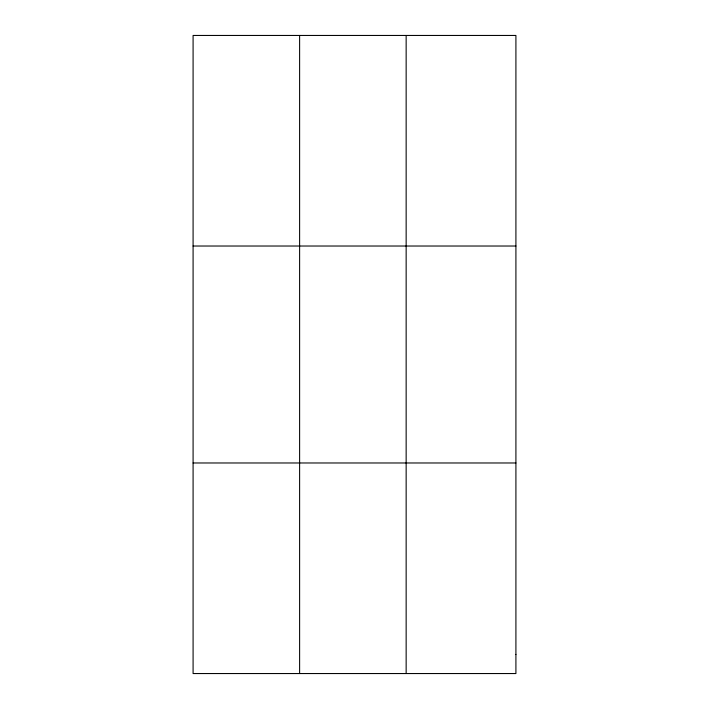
<?xml version="1.0" encoding="UTF-8"?>
<svg xmlns="http://www.w3.org/2000/svg" width="709" height="709" viewBox="0 0 709 709"><rect width="100%" height="100%" fill="white"/><g stroke="black" fill="none" stroke-linecap="round" stroke-linejoin="round"><path stroke-width="1.06" d="M299.615 35.45L299.615 673.55M406.151 35.45L406.151 673.55M193.087 246.023L515.913 246.023M193.087 462.977L515.913 462.977M515.913 654.407L515.913 673.55L193.087 673.55L193.087 35.45L515.913 35.45L515.913 654.407"/></g></svg>
